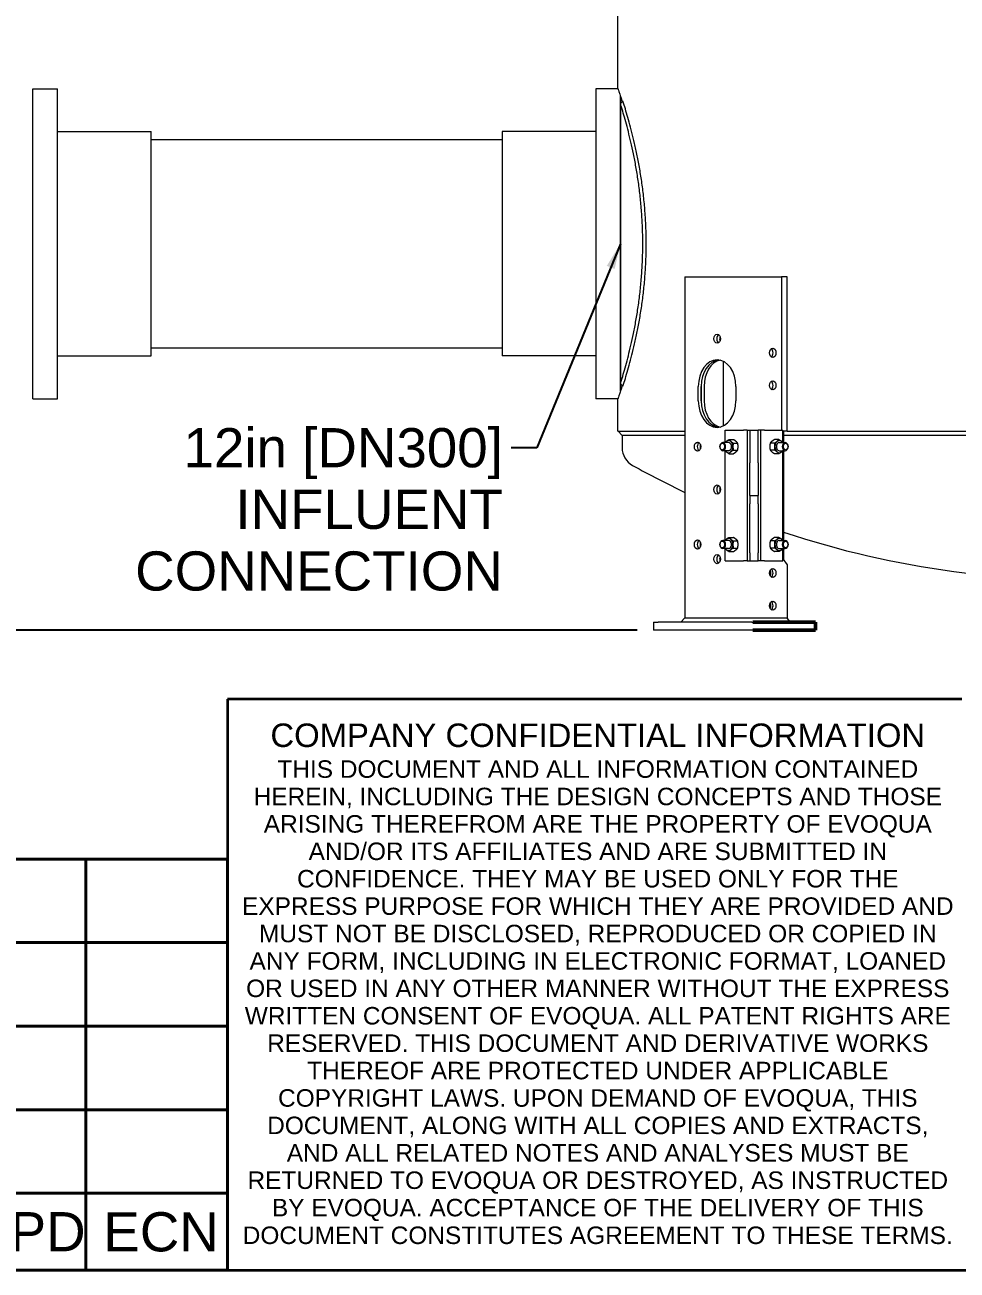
# Model space of a CAD drawing. Header units: inches. Extents: x 20 to 536, y 6 to 344.
# Drawn here: x 352.6 to 409.7, y 8 to 84.3 of the extents above; entities that cross this region are included whole.
import ezdxf
from ezdxf.enums import TextEntityAlignment as Align

# ---------------------------------------------------------------- set-up
doc = ezdxf.new("R2010")
doc.units = ezdxf.units.IN
doc.header["$LTSCALE"] = 16
doc.header["$MEASUREMENT"] = 0
doc.layers.get('0').update_dxf_attribs({"lineweight": 25})
for name, color, linetype, lineweight in [('Border', 7, 'Continuous', 35), ('Dimension (ANSI)', 7, 'Continuous', 25), ('Symbol', 7, 'Continuous', 25), ('Symbol (ANSI)', 7, 'Continuous', 25), ('Title', 7, 'Continuous', 35), ('Visible (ANSI)', 7, 'Continuous', 50)]:
    doc.layers.add(name, color=color, linetype=linetype, lineweight=lineweight)
doc.styles.add('MEMCOR Medium', font='arial.ttf')
doc.styles.get("Standard").update_dxf_attribs({"font": 'arial.ttf'})
doc.styles.add('Standard A-B-C', font='arial.ttf')
doc.styles.add('Standard D-E', font='arial.ttf')
doc.dimstyles.new('in [mm] D-E NeptuneBenson', dxfattribs={"dimscale": 16, "dimtxt": 0.15, "dimasz": 0.098425, "dimexe": 0.125, "dimexo": 0.063, "dimgap": 0.031496, "dimtad": 0, "dimtih": 1, "dimtoh": 1, "dimdec": 4, "dimrnd": 1e-08, "dimzin": 3, "dimdsep": 46, "dimlunit": 5, "dimtxsty": 'Standard D-E', "dimcen": 0.09, "dimdle": 0.393701, "dimclrd": 256, "dimclre": 256, "dimclrt": 256, "dimadec": 1, "dimazin": 1, "dimtfac": 1, "dimtofl": 0, "dimtmove": 0, "dimatfit": 3, "dimfxl": 1, "dimfrac": 1, "dimtolj": 1, "dimtzin": 4, "dimlwd": -1, "dimlwe": -1, "dimarcsym": 0})
doc.dimstyles.new('in [mm] D-E NeptuneBenson$7', dxfattribs={"dimscale": 16, "dimtxt": 0.15, "dimasz": 0.098425, "dimexe": 0.125, "dimexo": 0.063, "dimgap": 0.031496, "dimtad": 0, "dimtih": 1, "dimtoh": 1, "dimdec": 4, "dimrnd": 1e-08, "dimzin": 3, "dimdsep": 46, "dimlunit": 5, "dimtxsty": 'Standard D-E', "dimcen": 0.09, "dimdle": 0.393701, "dimclrd": 256, "dimclre": 256, "dimclrt": 256, "dimadec": 1, "dimazin": 1, "dimtfac": 1, "dimtofl": 0, "dimtmove": 0, "dimatfit": 3, "dimfxl": 1, "dimfrac": 1, "dimtolj": 1, "dimtzin": 4, "dimlwd": -1, "dimlwe": -1, "dimarcsym": 0})

# ---------------------------------------------------------------- blocks, each defined once
blk = doc.blocks.new('Borders 22x34_D')
at = {"layer": 'Border'}
blk.add_line((1.25, 0.5), (33.5, 0.5), dxfattribs=at)
blk = doc.blocks.new('Title Blocks D-E')
at = {"layer": 'Title'}
for p, q in [((18.0646, 11.4455), (15.2521, 11.4455)), ((15.2521, 11.4455), (15.2521, 9.258)), ((15.2521, 9.258), (18.0646, 9.258))]:
    blk.add_line(p, q, dxfattribs=at)
at = {"layer": 'Title', "insert": (16.6705, 11.3517), "char_height": 0.06, "width": 2.725909, "attachment_point": 2, "line_spacing_factor": 0.757101, "style": 'Standard A-B-C'}
blk.add_mtext('\\pxsm0.94;\\fArial|b0|i0;\\H0.0900;COMPANY CONFIDENTIAL INFORMATION\\P\\fArial|b0|i0;\\H0.0670;THIS DOCUMENT AND ALL INFORMATION CONTAINED HEREIN, INCLUDING THE DESIGN CONCEPTS AND THOSE ARISING THEREFROM ARE THE PROPERTY OF EVOQUA AND/OR ITS AFFILIATES AND ARE SUBMITTED IN CONFIDENCE. THEY MAY BE USED ONLY FOR THE EXPRESS PURPOSE FOR WHICH THEY ARE PROVIDED AND MUST NOT BE DISCLOSED, REPRODUCED OR COPIED IN ANY FORM, INCLUDING IN ELECTRONIC FORMAT, LOANED OR USED IN ANY OTHER MANNER WITHOUT THE EXPRESS WRITTEN CONSENT OF EVOQUA. ALL PATENT RIGHTS ARE RESERVED. THIS DOCUMENT AND DERIVATIVE WORKS THEREOF ARE PROTECTED UNDER APPLICABLE COPYRIGHT LAWS. UPON DEMAND OF EVOQUA, THIS DOCUMENT, ALONG WITH ALL COPIES AND EXTRACTS, AND ALL RELATED NOTES AND ANALYSES MUST BE RETURNED TO EVOQUA OR DESTROYED, AS INSTRUCTED BY EVOQUA. ACCEPTANCE OF THE DELIVERY OF THIS DOCUMENT CONSTITUTES AGREEMENT TO THESE TERMS\\fArial|b0|i0;\\H0.0680;.', dxfattribs=at)
at = {"layer": 'Title', "lineweight": 30, "flags": 104}
for tag, height, p in [('DESIGNER', 0.094, (18.4396, 11.1408)), ('CREATION_DATE', 0.094, (19.1896, 11.1408)), ('CHECKED_BY', 0.094, (18.4396, 10.7033)), ('CHECKED_DATE', 0.094, (19.1896, 10.7033)), ('ENG_APPROVED_BY', 0.094, (18.4396, 10.2658)), ('ENG_APPROVAL_DATE', 0.094, (19.1896, 10.2658)), ('MANAGER', 0.094, (18.8146, 9.8283)), ('PROJECT', 0.12, (20.2833, 9.3768)), ('PART_NUMBER', 0.12, (21.7208, 9.3768)), ('REVISION_NUMBER', 0.12, (25.5646, 9.3768)), ('@DMS_Reference', 0.12, (23.3146, 9.3768)), ('Sheet_Number', 0.12, (24.5021, 9.3768)), ('Number_of_sheets', 0.1247, (25.0646, 9.3768))]:
    blk.add_attdef(tag, text='', height=height, dxfattribs=at).set_placement(p, align=Align.MIDDLE_CENTER)
for tag, height, p in [('!Reference', 0.078, (18.8771, 9.5267)), ('Scale_1', 0.1181, (18.8771, 9.308))]:
    blk.add_attdef(tag, text='', height=height, dxfattribs=at).set_placement(p, align=Align.BOTTOM_CENTER)
blk = doc.blocks.new('*D25')
at = {"layer": 'Defpoints', "color": 0, "transparency": 16777216}
for p in [(347.361, 145.292), (416.1, 145.292), (391.098, 47.22)]:
    blk.add_point(p, dxfattribs=at)
at = {"layer": 'Dimension (ANSI)', "transparency": 16777216}
for p, q in [((415.092, 145.292), (345.361, 145.292)), ((347.361, 143.718), (347.361, 111.269)), ((347.361, 48.795), (347.361, 93.901)), ((390.09, 47.22), (345.361, 47.22))]:
    blk.add_line(p, q, dxfattribs=at)
for points in [[(347.098, 143.718), (347.623, 143.718), (347.361, 145.292)], [(347.098, 48.795), (347.623, 48.795), (347.361, 47.22)]]:
    blk.add_solid(points, dxfattribs=at)
at = {"layer": 'Dimension (ANSI)', "transparency": 16777216, "char_height": 2.4, "attachment_point": 5, "style": 'Standard D-E'}
for s, insert in [('\\A1; \\fArial|b0|i0;\\H2.4000;98{\\H1x;\\S1#16;} in', (347.361, 105.539)), ('\\A1;[2491.0 mm]{\\P\\fArial|b0|i0;\\H2.4000;SHIPPING HEIGHT\\P\\fArial|b0|i0;\\H2.4000;REF.}', (347.361, 96.855))]:
    blk.add_mtext(s, dxfattribs=dict(at, insert=insert))
blk = doc.blocks.new('REVISION HISTORY')
at = {"layer": 'Symbol', "lineweight": 40}
for p, q in [((13.4384, 2.0747), (22.812, 2.0747)), ((22.2694, 2.0747), (22.2694, 0.7941)), ((22.812, 2.0747), (22.812, 0.7941)), ((13.4384, 1.7545), (22.812, 1.7545)), ((13.4384, 1.4344), (22.812, 1.4344)), ((13.4384, 1.1143), (22.812, 1.1143)), ((13.4384, 0.7941), (22.812, 0.7941)), ((22.2694, 0.5), (22.2694, 0.7941)), ((22.812, 0.5), (22.812, 0.7941)), ((13.4384, 0.5), (22.812, 0.5))]:
    blk.add_line(p, q, dxfattribs=at)
at = {"layer": 'Symbol', "char_height": 0.15, "attachment_point": 7, "style": 'MEMCOR Medium'}
for s, insert in [('APPD', (21.6984, 0.5721)), ('ECN', (22.3368, 0.5695))]:
    blk.add_mtext(s, dxfattribs=dict(at, insert=insert))

msp = doc.modelspace()

# ---------------------------------------------------------------- linework, layer by layer
at = {"layer": 'Visible (ANSI)', "linetype": 'Continuous', "lineweight": 18}
for p, q in [((388.92314, 80.40734), (388.92314, 85.90734)), ((353.07467, 61.40734), (353.07467, 80.40734)), ((353.07467, 80.40734), (354.57467, 80.40734)), ((354.57467, 61.40734), (354.57467, 80.40734)), ((387.57517, 80.40734), (387.57517, 61.40734)), ((388.92314, 80.40734), (387.57517, 80.40734)), ((389.07517, 79.95362), (389.07517, 61.86106)), ((389.07517, 61.86106), (389.07517, 79.95362)), ((389.22952, 79.63508), (389.07517, 79.49238)), ((354.57467, 77.78234), (360.32467, 77.78234)), ((360.32467, 64.03234), (360.32467, 77.78234)), ((360.32467, 77.28234), (381.82517, 77.28234)), ((381.82517, 77.78234), (381.82517, 64.03234)), ((387.57517, 77.78234), (381.82517, 77.78234)), ((393.02756, 68.86984), (393.22966, 68.86984)), ((393.02756, 68.86984), (393.02756, 47.96984)), ((393.22966, 68.86984), (396.76761, 68.86984)), ((396.76761, 68.86984), (397.74341, 68.86984)), ((397.74341, 68.86984), (398.93609, 68.86984)), ((398.93609, 68.86984), (398.93609, 59.46984)), ((399.28679, 68.86984), (398.93609, 68.86984)), ((399.28679, 59.40734), (399.28679, 68.86984)), ((360.32467, 64.53234), (381.82517, 64.53234)), ((354.57467, 64.03234), (360.32467, 64.03234)), ((387.57517, 64.03234), (381.82517, 64.03234)), ((395.36354, 63.70599), (395.36354, 59.73369)), ((389.22952, 62.1796), (389.07517, 62.3223)), ((393.84605, 61.27984), (393.84605, 62.15984)), ((394.02282, 61.27984), (394.02282, 62.15984)), ((394.02282, 62.15984), (394.02282, 61.27984)), ((394.1996, 62.15984), (394.1996, 61.27984)), ((396.15122, 62.15984), (396.15122, 61.27984)), ((353.07467, 61.40734), (354.57467, 61.40734)), ((388.92314, 61.40734), (387.57517, 61.40734)), ((388.92314, 59.40734), (388.92314, 61.40734)), ((388.92314, 59.40734), (393.02756, 59.40734)), ((389.17517, 59.15734), (388.92517, 59.40734)), ((389.17517, 59.15734), (389.17517, 58.40708)), ((393.02756, 59.15734), (389.17517, 59.15734)), ((395.48774, 59.46984), (396.61911, 59.46984)), ((395.48774, 58.71984), (395.48774, 59.46984)), ((395.72497, 58.90285), (395.99439, 58.90285)), ((396.83179, 59.46984), (396.61911, 59.46984)), ((396.83179, 59.46984), (397.00551, 59.46984)), ((396.83179, 59.46984), (396.83179, 51.46984)), ((397.00551, 59.46984), (397.50551, 59.46984)), ((397.00551, 59.46984), (397.00551, 57.46984)), ((397.50551, 57.46984), (397.50551, 59.46984)), ((397.67923, 59.46984), (397.50551, 59.46984)), ((397.89191, 59.46984), (397.67923, 59.46984)), ((397.67923, 51.46984), (397.67923, 59.46984)), ((397.89191, 59.46984), (399.02328, 59.46984)), ((398.78605, 58.90285), (398.51663, 58.90285)), ((399.02328, 58.71984), (399.02328, 59.46984)), ((399.28679, 59.40734), (399.02328, 59.40734)), ((399.07585, 59.40734), (399.07585, 58.71984)), ((416.67517, 59.15734), (399.07585, 59.15734)), ((399.28679, 59.40734), (416.67517, 59.40734)), ((395.16758, 58.47379), (395.16759, 58.47471)), ((395.16758, 58.46589), (395.16759, 58.46498)), ((395.70134, 58.71984), (395.34434, 58.71984)), ((395.70134, 58.21984), (395.34434, 58.21984)), ((395.48774, 52.71984), (395.48774, 58.21984)), ((395.72497, 58.03683), (395.99439, 58.03683)), ((395.99014, 58.68635), (396.25955, 58.68635)), ((395.99014, 58.25334), (396.25955, 58.25334)), ((398.52088, 58.68635), (398.25146, 58.68635)), ((398.52088, 58.25334), (398.25146, 58.25334)), ((398.78605, 58.03683), (398.51663, 58.03683)), ((398.80967, 58.71984), (399.16668, 58.71984)), ((398.80967, 58.21984), (399.16668, 58.21984)), ((399.02328, 52.71984), (399.02328, 58.21984)), ((399.07585, 58.21984), (399.07585, 52.71984)), ((399.34344, 58.47379), (399.34343, 58.47471)), ((399.34344, 58.46589), (399.34343, 58.46498)), ((397.00551, 55.96984), (397.00551, 57.46984)), ((397.50551, 57.46984), (397.50551, 55.96984)), ((397.00551, 55.46984), (397.00551, 55.96984)), ((397.50551, 55.96984), (397.50551, 55.46984)), ((397.00551, 55.46984), (397.50551, 55.46984)), ((397.00551, 55.46984), (397.00551, 54.96984)), ((397.00551, 51.96984), (397.00551, 54.96984)), ((397.50551, 54.96984), (397.50551, 55.46984)), ((397.50551, 54.96984), (397.50551, 51.96984)), ((395.70134, 52.71984), (395.34434, 52.71984)), ((395.72497, 52.90285), (395.99439, 52.90285)), ((395.99014, 52.68635), (396.25955, 52.68635)), ((398.52088, 52.68635), (398.25146, 52.68635)), ((398.78605, 52.90285), (398.51663, 52.90285)), ((398.80967, 52.71984), (399.16668, 52.71984)), ((395.16758, 52.47379), (395.16759, 52.47471)), ((395.16758, 52.46589), (395.16759, 52.46498)), ((395.70134, 52.21984), (395.34434, 52.21984)), ((395.48774, 51.46984), (395.48774, 52.21984)), ((395.72497, 52.03683), (395.99439, 52.03683)), ((395.99014, 52.25334), (396.25955, 52.25334)), ((397.00551, 51.96984), (397.00551, 51.46984)), ((397.50551, 51.46984), (397.50551, 51.96984)), ((398.52088, 52.25334), (398.25146, 52.25334)), ((398.78605, 52.03683), (398.51663, 52.03683)), ((398.80967, 52.21984), (399.16668, 52.21984)), ((399.02328, 51.46984), (399.02328, 52.21984)), ((399.07585, 52.21984), (399.07585, 51.52219)), ((399.34344, 52.47379), (399.34343, 52.47471)), ((399.34344, 52.46589), (399.34343, 52.46498)), ((395.48774, 51.46984), (396.61911, 51.46984)), ((396.83179, 51.46984), (396.61911, 51.46984)), ((396.83179, 51.46984), (397.00551, 51.46984)), ((397.00551, 51.46984), (397.50551, 51.46984)), ((397.67923, 51.46984), (397.50551, 51.46984)), ((397.89191, 51.46984), (397.67923, 51.46984)), ((397.89191, 51.46984), (399.02328, 51.46984)), ((399.02328, 51.59655), (399.28965, 51.21984)), ((399.28965, 51.21984), (399.28965, 47.96984)), ((391.09829, 47.71984), (391.39118, 47.71984)), ((391.09829, 47.71984), (391.09829, 47.21984)), ((397.13289, 47.71984), (391.39118, 47.71984)), ((393.02756, 47.96984), (392.77756, 47.71984)), ((393.02756, 47.96984), (393.22966, 47.96984)), ((393.22966, 47.96984), (396.76761, 47.96984)), ((396.76761, 47.96984), (397.74341, 47.96984)), ((397.13289, 47.71984), (397.179, 47.71984)), ((397.74341, 47.96984), (399.28965, 47.96984)), ((399.46642, 47.71984), (399.28965, 47.96984)), ((391.39118, 47.21984), (391.09829, 47.21984)), ((397.13289, 47.21984), (391.39118, 47.21984)), ((397.179, 47.21984), (397.13289, 47.21984))]:
    msp.add_line(p, q, dxfattribs=at)
at = {"layer": 'Visible (ANSI)'}
for p, q in [((397.20622, 47.71984), (397.179, 47.71984)), ((397.20622, 47.71984), (398.62043, 47.71984)), ((400.74175, 47.71984), (398.62043, 47.71984)), ((400.74175, 47.71984), (401.03465, 47.71984)), ((401.03465, 47.71984), (401.03465, 47.21984)), ((397.20622, 47.21984), (397.179, 47.21984)), ((398.62043, 47.21984), (397.20622, 47.21984)), ((400.74175, 47.21984), (398.62043, 47.21984)), ((401.03465, 47.21984), (400.74175, 47.21984))]:
    msp.add_line(p, q, dxfattribs=at)
at = {"layer": 'Visible (ANSI)', "linetype": 'Continuous', "lineweight": 18}
for centre, radius, start, end in [((390.42317, 58.40708), 1.248, 180, 240.9488246), ((416.67517, 105.66734), 55.31, 240.9488246, 244.6880334), ((416.67517, 105.66734), 55.31, 251.4462535, 273.632719)]:
    msp.add_arc(centre, radius, start, end, dxfattribs=at)
for centre, major_axis in [((394.99863, 65.07984), (0, -0.28)), ((398.40576, 64.21984), (0, -0.28)), ((398.40576, 62.21984), (0, -0.28)), ((393.80242, 58.46984), (0, -0.28)), ((395.31097, 58.46984), (0, 0.20282)), ((399.20005, 58.46984), (0, -0.20282)), ((394.99863, 55.83884), (0, -0.28)), ((393.80242, 52.46984), (0, -0.28)), ((395.31097, 52.46984), (0, -0.20282)), ((399.20005, 52.46984), (0, -0.20282)), ((394.99863, 51.57584), (0, -0.28)), ((398.40576, 50.71984), (0, -0.28)), ((398.40576, 48.71984), (0, -0.28))]:
    msp.add_ellipse(centre, major_axis=major_axis, ratio=0.70710678, dxfattribs=at)
for centre, major_axis, start_param, end_param in [((395.17541, 65.07984), (0, 0.28), 0.46277012, 2.67882254), ((395.17541, 65.07984), (0, -0.28), 3.60436277, 5.82041519), ((395.35219, 65.07984), (0, -0.28), 4.24524287, 5.17953509), ((398.22899, 64.21984), (0, 0.28), 3.60436277, 5.82041519), ((394.99863, 62.15984), (0, 1.63), 4.71238898, 7.85398163), ((395.17541, 62.15984), (0, 1.63), 0.07676248, 1.57079633), ((395.17541, 62.15984), (0, 1.63), 0.07676248, 1.57079633), ((395.35219, 62.15984), (0, 1.63), 0.15398201, 1.57079633), ((398.22899, 62.21984), (0, 0.28), 3.60436277, 5.82041519), ((394.99863, 61.27984), (0, -1.63), 4.71238898, 7.85398163), ((395.17541, 61.27984), (0, -1.63), 4.71238898, 6.20642283), ((395.17541, 61.27984), (0, -1.63), 4.71238898, 6.20642283), ((395.35219, 61.27984), (0, -1.63), 4.71238898, 6.1292033), ((395.70129, 58.46984), (0, -0.375), 3.66519143, 3.98266132), ((395.70129, 58.46984), (0, 0.375), 5.75958653, 6.80678408), ((395.70129, 58.46984), (0, 0.375), 4.71238898, 5.75958653), ((398.80973, 58.46984), (0, -0.375), 3.66519143, 4.71238898), ((398.80973, 58.46984), (0, 0.375), 5.75958653, 6.80678408), ((398.80973, 58.46984), (0, 0.375), 5.44211664, 5.75958653), ((393.97919, 58.46984), (0, -0.28), 3.60436277, 5.82041519), ((394.15576, 58.46984), (0, -0.28), 4.24407979, 5.18069817), ((395.34434, 58.46984), (0, -0.25), 4.73185041, 10.97611285), ((395.70129, 58.46984), (0, -0.375), 5.44211664, 5.75958653), ((395.70129, 58.46984), (0, -0.375), 5.75958653, 6.80678408), ((395.70129, 58.46984), (0, -0.25014), 6.25022773, 9.45773554), ((395.70129, 58.46984), (0, 0.375), 3.66519143, 4.71238898), ((398.80973, 58.46984), (0, -0.375), 4.71238898, 5.75958653), ((398.80973, 58.46984), (0, 0.25014), 6.25022773, 9.45773554), ((398.80973, 58.46984), (0, -0.375), 5.75958653, 6.80678408), ((398.80973, 58.46984), (0, 0.375), 3.66519143, 3.98266132), ((399.16668, 58.46984), (0, 0.25), 4.73185041, 10.97611285), ((395.17541, 55.83884), (0, 0.28), 0.46277012, 2.67882254), ((395.17541, 55.83884), (0, -0.28), 3.60436277, 5.82041519), ((395.35219, 55.83884), (0, -0.28), 4.24524287, 5.17953509), ((393.97919, 52.46984), (0, -0.28), 3.60436277, 5.82041519), ((395.34434, 52.46984), (0, -0.25), 4.73185041, 10.97611285), ((395.70129, 52.46984), (0, -0.375), 3.66519143, 3.98266132), ((395.70129, 52.46984), (0, 0.375), 5.75958653, 6.80678408), ((395.70129, 52.46984), (0, -0.25014), 6.25022773, 9.45773554), ((395.70129, 52.46984), (0, 0.375), 4.71238898, 5.75958653), ((398.80973, 52.46984), (0, -0.375), 3.66519143, 4.71238898), ((398.80973, 52.46984), (0, 0.25014), 6.25022773, 9.45773554), ((398.80973, 52.46984), (0, 0.375), 5.75958653, 6.80678408), ((398.80973, 52.46984), (0, 0.375), 5.44211664, 5.75958653), ((399.16668, 52.46984), (0, 0.25), 4.73185041, 10.97611285), ((394.15576, 52.46984), (0, -0.28), 4.24407979, 5.18069817), ((395.70129, 52.46984), (0, -0.375), 5.44211664, 5.75958653), ((395.70129, 52.46984), (0, -0.375), 5.75958653, 6.80678408), ((395.70129, 52.46984), (0, 0.375), 3.66519143, 4.71238898), ((398.80973, 52.46984), (0, -0.375), 4.71238898, 5.75958653), ((398.80973, 52.46984), (0, -0.375), 5.75958653, 6.80678408), ((398.80973, 52.46984), (0, 0.375), 3.66519143, 3.98266132), ((395.17541, 51.57584), (0, 0.28), 0.46277012, 2.67882254), ((395.17541, 51.57584), (0, -0.28), 3.60436277, 5.82041519), ((395.35219, 51.57584), (0, -0.28), 4.24524287, 5.17953509), ((398.09368, 50.71584), (0, -0.28), 0.91687417, 2.24284416), ((398.22899, 50.71984), (0, 0.28), 3.60436277, 5.82041519), ((398.09368, 48.71584), (0, -0.28), 0.91687417, 2.24284416), ((398.22899, 48.71984), (0, 0.28), 3.60436277, 5.82041519)]:
    msp.add_ellipse(centre, major_axis=major_axis, ratio=0.70710678, start_param=start_param, end_param=end_param, dxfattribs=at)
for points, knots in [([(388.92314, 80.40734), (388.92314, 80.40734), (388.92807, 80.393), (388.94831, 80.33361), (388.96364, 80.28857), (389.0045, 80.16716), (389.03004, 80.09079), (389.09045, 79.9073), (389.12532, 79.80019), (389.17241, 79.65248), (389.18093, 79.62566), (389.18962, 79.59819)], [110.04255521, 110.04255521, 110.04255521, 110.04255521, 112.33451331, 112.33451331, 114.62647141, 114.62647141, 116.91842951, 116.91842951, 119.21038761, 119.21038761, 119.70319008, 119.70319008, 119.70319008, 119.70319008]), ([(389.07517, 62.3223), (389.09693, 62.39224), (389.1196, 62.46591), (389.18843, 62.69249), (389.23673, 62.8551), (389.33681, 63.20302), (389.38859, 63.38836), (389.49313, 63.77702), (389.54587, 63.98036), (389.64983, 64.3994), (389.70289, 64.62249), (389.80866, 65.09316), (389.86137, 65.34074), (389.96377, 65.85704), (390.01348, 66.12578), (390.10735, 66.68043), (390.1515, 66.96633), (390.23201, 67.55066), (390.2684, 67.84937), (390.33164, 68.45472), (390.35848, 68.76137), (390.40152, 69.37704), (390.41771, 69.6861), (390.43911, 70.3008), (390.44433, 70.60643), (390.44433, 71.20825), (390.43911, 71.51389), (390.41771, 72.12858), (390.40152, 72.43765), (390.35848, 73.05331), (390.33164, 73.35996), (390.2684, 73.96531), (390.23201, 74.26402), (390.1515, 74.84835), (390.10735, 75.13425), (390.01348, 75.6889), (389.96377, 75.95765), (389.86137, 76.47394), (389.80866, 76.72152), (389.70289, 77.19219), (389.64983, 77.41528), (389.54587, 77.83432), (389.49313, 78.03766), (389.38859, 78.42633), (389.33681, 78.61166), (389.23673, 78.95958), (389.18843, 79.12219), (389.1196, 79.34877), (389.09693, 79.42244), (389.07517, 79.49238)], [-99.75736509, -99.75736509, -99.75736509, -99.75736509, -98.5730663, -98.5730663, -96.28131906, -96.28131906, -93.98957181, -93.98957181, -91.69782457, -91.69782457, -89.40491337, -89.40491337, -87.11200218, -87.11200218, -84.81909098, -84.81909098, -82.52617979, -82.52617979, -80.23326859, -80.23326859, -77.9403574, -77.9403574, -75.6474462, -75.6474462, -73.35453501, -73.35453501, -71.06162381, -71.06162381, -68.76871262, -68.76871262, -66.47580142, -66.47580142, -64.18289023, -64.18289023, -61.88997903, -61.88997903, -59.59706784, -59.59706784, -57.30415665, -57.30415665, -55.01124545, -55.01124545, -52.71949821, -52.71949821, -50.42775096, -50.42775096, -48.13600372, -48.13600372, -46.95170493, -46.95170493, -46.95170493, -46.95170493]), ([(389.22952, 62.1796), (389.25298, 62.25338), (389.27748, 62.33127), (389.34994, 62.56477), (389.40004, 62.7299), (389.50388, 63.08321), (389.55761, 63.2714), (389.66608, 63.66604), (389.72081, 63.87249), (389.82871, 64.29794), (389.8838, 64.52445), (389.99361, 65.00233), (390.04834, 65.25371), (390.1547, 65.77794), (390.20633, 66.05082), (390.30386, 66.61402), (390.34974, 66.90435), (390.43342, 67.49774), (390.47124, 67.80109), (390.53699, 68.4159), (390.56491, 68.72736), (390.60968, 69.35271), (390.62652, 69.66666), (390.64878, 70.29111), (390.65421, 70.60162), (390.65421, 71.21306), (390.64878, 71.52357), (390.62652, 72.14802), (390.60968, 72.46197), (390.56491, 73.08733), (390.53699, 73.39878), (390.47124, 74.01359), (390.43342, 74.31694), (390.34974, 74.91034), (390.30386, 75.20066), (390.20633, 75.76386), (390.1547, 76.03674), (390.04834, 76.56097), (389.99361, 76.81235), (389.8838, 77.29024), (389.82871, 77.51674), (389.72081, 77.94219), (389.66608, 78.14865), (389.55761, 78.54328), (389.50388, 78.73148), (389.40004, 79.08478), (389.34994, 79.24992), (389.27748, 79.48342), (389.25298, 79.56131), (389.22952, 79.63508)], [47.64973008, 47.64973008, 47.64973008, 47.64973008, 48.90496364, 48.90496364, 51.23327956, 51.23327956, 53.56159547, 53.56159547, 55.88991139, 55.88991139, 58.21951848, 58.21951848, 60.54912558, 60.54912558, 62.87873267, 62.87873267, 65.20833976, 65.20833976, 67.53794686, 67.53794686, 69.86755395, 69.86755395, 72.19716105, 72.19716105, 74.52676814, 74.52676814, 76.85637524, 76.85637524, 79.18598233, 79.18598233, 81.51558943, 81.51558943, 83.84519652, 83.84519652, 86.17480362, 86.17480362, 88.50441071, 88.50441071, 90.8340178, 90.8340178, 93.1636249, 93.1636249, 95.49194081, 95.49194081, 97.82025673, 97.82025673, 100.14857264, 100.14857264, 101.40380621, 101.40380621, 101.40380621, 101.40380621]), ([(389.18962, 62.21649), (389.18093, 62.18902), (389.17241, 62.1622), (389.12532, 62.01449), (389.09045, 61.90738), (389.03004, 61.7239), (389.0045, 61.64752), (388.96364, 61.52611), (388.94831, 61.48107), (388.92807, 61.42169), (388.92314, 61.40734), (388.92314, 61.40734)], [27.02021687, 27.02021687, 27.02021687, 27.02021687, 27.51301934, 27.51301934, 29.80497744, 29.80497744, 32.09693554, 32.09693554, 34.38889364, 34.38889364, 36.68085174, 36.68085174, 36.68085174, 36.68085174])]:
    msp.add_open_spline(points, degree=3, knots=knots, dxfattribs=at)
for points, weights in [([(395.48887, 58.71984), (395.52461, 58.7586), (395.56871, 58.7946)], [1.01566285889, 1.02690849784, 1]), ([(395.56871, 58.7946), (395.63024, 58.84484), (395.72497, 58.90285)], [1, 1.0379548493, 1]), ([(395.72497, 58.90285), (395.77234, 58.84484), (395.83387, 58.7946)], [1, 1.0379548493, 1]), ([(395.83387, 58.7946), (395.8954, 58.74436), (395.99014, 58.68635)], [1, 1.0379548493, 1]), ([(396.15066, 58.7946), (396.08912, 58.84484), (395.99439, 58.90285)], [1, 1.0379548493, 1]), ([(396.25955, 58.68635), (396.21219, 58.74436), (396.15066, 58.7946)], [1, 1.0379548493, 1]), ([(398.36036, 58.7946), (398.29883, 58.74436), (398.25146, 58.68635)], [1, 1.0379548493, 1]), ([(398.51663, 58.90285), (398.4219, 58.84484), (398.36036, 58.7946)], [1, 1.0379548493, 1]), ([(398.52088, 58.68635), (398.61562, 58.74436), (398.67715, 58.7946)], [1, 1.0379548493, 1]), ([(398.67715, 58.7946), (398.73868, 58.84484), (398.78605, 58.90285)], [1, 1.0379548493, 1]), ([(398.78605, 58.90285), (398.88078, 58.84484), (398.94231, 58.7946)], [1, 1.0379548493, 1]), ([(398.94231, 58.7946), (398.98641, 58.7586), (399.02215, 58.71984)], [1, 1.02690849784, 1.01566285889]), ([(395.56871, 58.14508), (395.52461, 58.18108), (395.48887, 58.21984)], [1, 1.02690849784, 1.01566285889]), ([(395.72497, 58.03683), (395.63024, 58.09484), (395.56871, 58.14508)], [1, 1.0379548493, 1]), ([(395.83387, 58.14508), (395.77234, 58.09484), (395.72497, 58.03683)], [1, 1.0379548493, 1]), ([(395.99014, 58.25334), (395.8954, 58.19532), (395.83387, 58.14508)], [1, 1.0379548493, 1]), ([(395.99014, 58.68635), (395.96645, 58.57032), (395.96645, 58.46984)], [1, 1.0379548493, 1]), ([(395.96645, 58.46984), (395.96645, 58.36936), (395.99014, 58.25334)], [1, 1.0379548493, 1]), ([(395.99439, 58.03683), (396.08912, 58.09484), (396.15066, 58.14508)], [1, 1.0379548493, 1]), ([(396.15066, 58.14508), (396.21219, 58.19532), (396.25955, 58.25334)], [1, 1.0379548493, 1]), ([(396.28324, 58.46984), (396.28324, 58.57032), (396.25955, 58.68635)], [1, 1.0379548493, 1]), ([(396.25955, 58.25334), (396.28324, 58.36936), (396.28324, 58.46984)], [1, 1.0379548493, 1]), ([(398.25146, 58.68635), (398.22778, 58.57032), (398.22778, 58.46984)], [1, 1.0379548493, 1]), ([(398.22778, 58.46984), (398.22778, 58.36936), (398.25146, 58.25334)], [1, 1.0379548493, 1]), ([(398.25146, 58.25334), (398.29883, 58.19532), (398.36036, 58.14508)], [1, 1.0379548493, 1]), ([(398.36036, 58.14508), (398.4219, 58.09484), (398.51663, 58.03683)], [1, 1.0379548493, 1]), ([(398.54457, 58.46984), (398.54457, 58.57032), (398.52088, 58.68635)], [1, 1.0379548493, 1]), ([(398.52088, 58.25334), (398.54457, 58.36936), (398.54457, 58.46984)], [1, 1.0379548493, 1]), ([(398.67715, 58.14508), (398.61562, 58.19532), (398.52088, 58.25334)], [1, 1.0379548493, 1]), ([(398.78605, 58.03683), (398.73868, 58.09484), (398.67715, 58.14508)], [1, 1.0379548493, 1]), ([(398.94231, 58.14508), (398.88078, 58.09484), (398.78605, 58.03683)], [1, 1.0379548493, 1]), ([(399.02215, 58.21984), (398.98641, 58.18108), (398.94231, 58.14508)], [1.01566285889, 1.02690849784, 1]), ([(395.48887, 52.71984), (395.52461, 52.7586), (395.56871, 52.7946)], [1.01566285889, 1.02690849784, 1]), ([(395.56871, 52.7946), (395.63024, 52.84484), (395.72497, 52.90285)], [1, 1.0379548493, 1]), ([(395.72497, 52.90285), (395.77234, 52.84484), (395.83387, 52.7946)], [1, 1.0379548493, 1]), ([(395.83387, 52.7946), (395.8954, 52.74436), (395.99014, 52.68635)], [1, 1.0379548493, 1]), ([(395.99014, 52.68635), (395.96645, 52.57032), (395.96645, 52.46984)], [1, 1.0379548493, 1]), ([(396.15066, 52.7946), (396.08912, 52.84484), (395.99439, 52.90285)], [1, 1.0379548493, 1]), ([(396.25955, 52.68635), (396.21219, 52.74436), (396.15066, 52.7946)], [1, 1.0379548493, 1]), ([(396.28324, 52.46984), (396.28324, 52.57032), (396.25955, 52.68635)], [1, 1.0379548493, 1]), ([(398.25146, 52.68635), (398.22778, 52.57032), (398.22778, 52.46984)], [1, 1.0379548493, 1]), ([(398.36036, 52.7946), (398.29883, 52.74436), (398.25146, 52.68635)], [1, 1.0379548493, 1]), ([(398.51663, 52.90285), (398.4219, 52.84484), (398.36036, 52.7946)], [1, 1.0379548493, 1]), ([(398.52088, 52.68635), (398.61562, 52.74436), (398.67715, 52.7946)], [1, 1.0379548493, 1]), ([(398.54457, 52.46984), (398.54457, 52.57032), (398.52088, 52.68635)], [1, 1.0379548493, 1]), ([(398.67715, 52.7946), (398.73868, 52.84484), (398.78605, 52.90285)], [1, 1.0379548493, 1]), ([(398.78605, 52.90285), (398.88078, 52.84484), (398.94231, 52.7946)], [1, 1.0379548493, 1]), ([(398.94231, 52.7946), (398.98641, 52.7586), (399.02215, 52.71984)], [1, 1.02690849784, 1.01566285889]), ([(395.56871, 52.14508), (395.52461, 52.18108), (395.48887, 52.21984)], [1, 1.02690849784, 1.01566285889]), ([(395.72497, 52.03683), (395.63024, 52.09484), (395.56871, 52.14508)], [1, 1.0379548493, 1]), ([(395.83387, 52.14508), (395.77234, 52.09484), (395.72497, 52.03683)], [1, 1.0379548493, 1]), ([(395.99014, 52.25334), (395.8954, 52.19532), (395.83387, 52.14508)], [1, 1.0379548493, 1]), ([(395.96645, 52.46984), (395.96645, 52.36936), (395.99014, 52.25334)], [1, 1.0379548493, 1]), ([(395.99439, 52.03683), (396.08912, 52.09484), (396.15066, 52.14508)], [1, 1.0379548493, 1]), ([(396.15066, 52.14508), (396.21219, 52.19532), (396.25955, 52.25334)], [1, 1.0379548493, 1]), ([(396.25955, 52.25334), (396.28324, 52.36936), (396.28324, 52.46984)], [1, 1.0379548493, 1]), ([(398.22778, 52.46984), (398.22778, 52.36936), (398.25146, 52.25334)], [1, 1.0379548493, 1]), ([(398.25146, 52.25334), (398.29883, 52.19532), (398.36036, 52.14508)], [1, 1.0379548493, 1]), ([(398.36036, 52.14508), (398.4219, 52.09484), (398.51663, 52.03683)], [1, 1.0379548493, 1]), ([(398.52088, 52.25334), (398.54457, 52.36936), (398.54457, 52.46984)], [1, 1.0379548493, 1]), ([(398.67715, 52.14508), (398.61562, 52.19532), (398.52088, 52.25334)], [1, 1.0379548493, 1]), ([(398.78605, 52.03683), (398.73868, 52.09484), (398.67715, 52.14508)], [1, 1.0379548493, 1]), ([(398.94231, 52.14508), (398.88078, 52.09484), (398.78605, 52.03683)], [1, 1.0379548493, 1]), ([(399.02215, 52.21984), (398.98641, 52.18108), (398.94231, 52.14508)], [1.01566285889, 1.02690849784, 1])]:
    msp.add_rational_spline(points, weights, degree=2, dxfattribs=at)

# ---------------------------------------------------------------- block references
at = {"xscale": 16, "yscale": 16, "zscale": 16}
for name, p in [('Borders 22x34_D', (0, 0)), ('Title Blocks D-E', (120.95879, -140.12762))]:
    msp.add_blockref(name, p, dxfattribs=at)
at = {"layer": 'Symbol', "xscale": 16, "yscale": 16, "zscale": 16}
msp.add_blockref('REVISION HISTORY', (0, 0), dxfattribs=at)

# ---------------------------------------------------------------- texts
at = {"layer": 'Symbol (ANSI)', "insert": (381.8713, 59.60304), "char_height": 2.4000001, "width": 22.5439042, "attachment_point": 3, "line_spacing_factor": 0.944221, "style": 'Standard D-E'}
msp.add_mtext('\\fArial|b0|i0;12in [DN300]\\P\\fArial|b0|i0;INFLUENT\\P\\fArial|b0|i0;CONNECTION', dxfattribs=at)

# ---------------------------------------------------------------- dimensions: what is measured, and where the dimension line sits
at = {"layer": 'Dimension (ANSI)'}
dim = msp.add_linear_dim(base=(347.36094, 145.29234), p1=(391.09829, 47.21984), p2=(416.10017, 145.29234), angle=90, text=' \\fArial|b0|i0;\\H2.4000;<> in\\X[2491.0 mm]{\\P\\fArial|b0|i0;\\H2.4000;SHIPPING HEIGHT\\P\\fArial|b0|i0;\\H2.4000;REF.}', dimstyle='in [mm] D-E NeptuneBenson', override={"dimgap": 0.031496, "dimdec": 4, "dimpost": '', "dimtol": 0, "dimlim": 0, "dimtp": 0, "dimtm": 0, "dimtdec": 2, "dimatfit": 1}, dxfattribs=at)
dim.commit()
dim.dimension.update_dxf_attribs({"geometry": '*D25', "text_midpoint": (347.36094, 102.58463), "dimtype": 160})

# ---------------------------------------------------------------- leaders
at = {"layer": 'Symbol (ANSI)', "annotation_type": 0, "has_hookline": 1, "hookline_direction": 1, "text_width": 22.09604}
msp.add_leader([(389.07517, 70.90734), (383.95004, 58.40303), (382.37524, 58.40303)], dimstyle='in [mm] D-E NeptuneBenson$7', override={"dimtad": 0}, dxfattribs=at)

doc.saveas('drawing.dxf')
